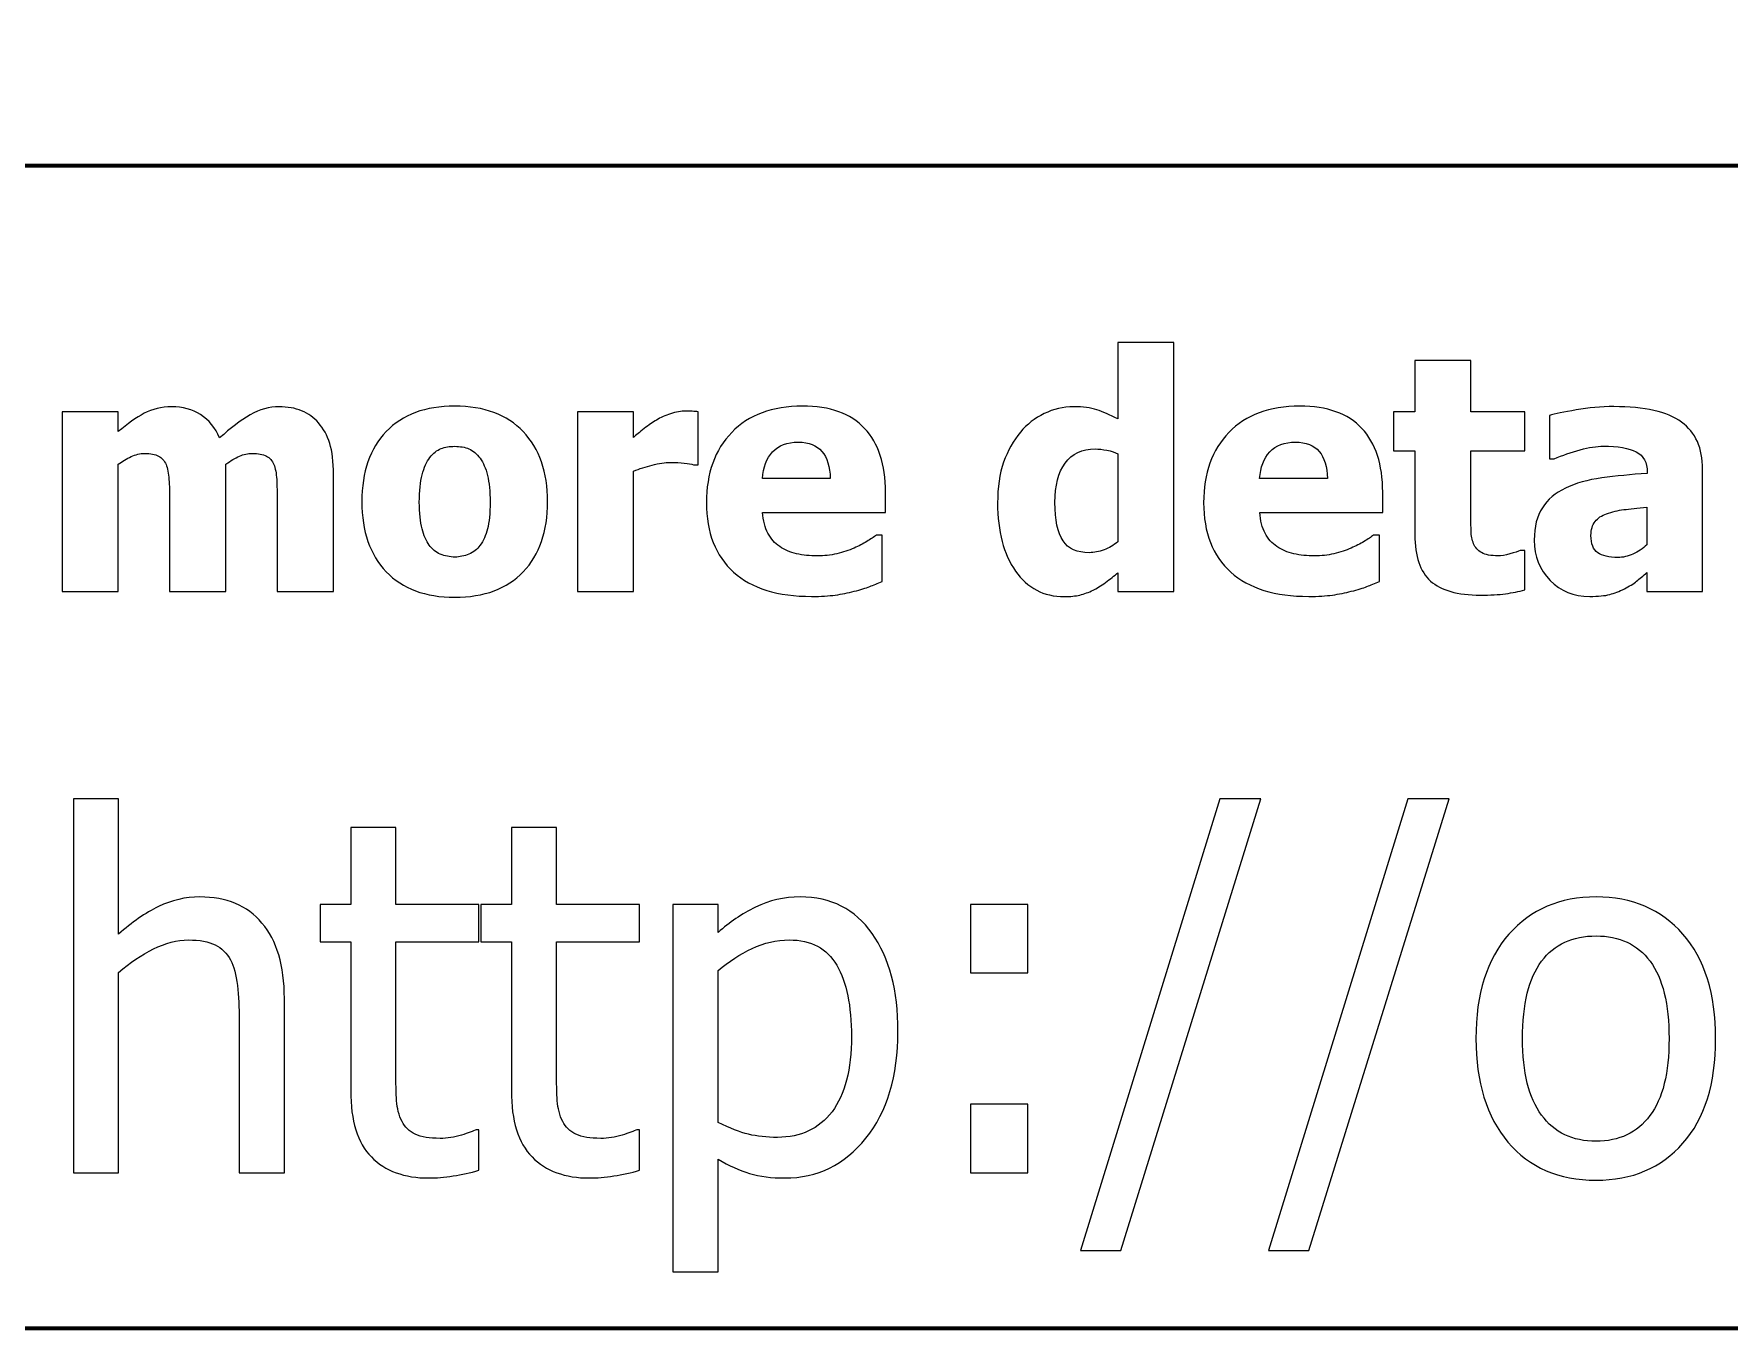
# Model space of a CAD drawing. Header units: centimetres. Extents: x -14.3 to 14.3, y -10 to 9.9.
# Drawn here: x 2.382 to 3.841, y -10 to -8.886 of the extents above; entities that cross this region are included whole.
import ezdxf

# ---------------------------------------------------------------- set-up
doc = ezdxf.new("R2010")
doc.units = ezdxf.units.CM
doc.header["$MEASUREMENT"] = 0
doc.layers.add('Layer 1', color=7, linetype='Continuous')

msp = doc.modelspace()

# ---------------------------------------------------------------- linework, layer by layer
at = {"layer": 'Layer 1', "color": 250, "lineweight": 70}
for points in [[(-14.3, -9), (-14.3, -9), (-14.3, 8.9), (-14.3, 8.9), (-14.3, 8.9), (-14.3, 9.45219), (-13.85219, 9.9), (-13.3, 9.9), (-13.3, 9.9), (-13.3, 9.9), (13.3, 9.9), (13.3, 9.9), (13.3, 9.9), (13.85219, 9.9), (14.3, 9.45219), (14.3, 8.9), (14.3, 8.9), (14.3, 8.9), (14.3, -9), (14.3, -9), (14.3, -9), (14.3, -9.55219), (13.85219, -10), (13.3, -10), (13.3, -10), (13.3, -10), (-13.3, -10), (-13.3, -10), (-13.3, -10), (-13.85219, -10), (-14.3, -9.55219), (-14.3, -9)], [(2.3, -10), (2.3, -10), (2.3, -7), (2.3, -7), (2.3, -7), (2.3, -6.44781), (2.74781, -6), (3.3, -6), (3.3, -6), (3.3, -6), (14.3, -6), (14.3, -6), (14.3, -6), (14.3, -6), (14.3, -7), (14.3, -7), (14.3, -7), (14.3, -7), (14.3, -9), (14.3, -9), (14.3, -9), (14.3, -9.55219), (13.85219, -10), (13.3, -10), (13.3, -10), (13.3, -10), (3.3, -10), (3.3, -10), (3.3, -10), (3.3, -10), (2.3, -10), (2.3, -10)]]:
    msp.add_open_spline(points, degree=3, knots=[0, 0, 0, 0, 0.125, 0.125, 0.125, 0.125, 0.25, 0.25, 0.25, 0.25, 0.375, 0.375, 0.375, 0.375, 0.5, 0.5, 0.5, 0.5, 0.625, 0.625, 0.625, 0.625, 0.75, 0.75, 0.75, 0.75, 0.875, 0.875, 0.875, 0.875, 1, 1, 1, 1], dxfattribs=at)
msp.add_open_spline([(14.3, -9), (14.3, -9), (2.3, -9), (2.3, -9)], degree=3, dxfattribs=at)
at = {"layer": 'Layer 1', "color": 250}
for points, knots in [([(3.36327, -9.36634), (3.36327, -9.36634), (3.31505, -9.36634), (3.31505, -9.36634), (3.31505, -9.36634), (3.31505, -9.36634), (3.31505, -9.35021), (3.31505, -9.35021), (3.31505, -9.35021), (3.31195, -9.35279), (3.30837, -9.35552), (3.30438, -9.35848), (3.30438, -9.35848), (3.30038, -9.3614), (3.29685, -9.36361), (3.29384, -9.36512), (3.29384, -9.36512), (3.28998, -9.36695), (3.28617, -9.36832), (3.28241, -9.36926), (3.28241, -9.36926), (3.27865, -9.37015), (3.27413, -9.37062), (3.26891, -9.37062), (3.26891, -9.37062), (3.25127, -9.37062), (3.2373, -9.36333), (3.227, -9.3487), (3.227, -9.3487), (3.2167, -9.33412), (3.21157, -9.31455), (3.21157, -9.29014), (3.21157, -9.29014), (3.21157, -9.27664), (3.21331, -9.26493), (3.21679, -9.255), (3.21679, -9.255), (3.22032, -9.24508), (3.22512, -9.23642), (3.23128, -9.22909), (3.23128, -9.22909), (3.23688, -9.22236), (3.2437, -9.21709), (3.25165, -9.21319), (3.25165, -9.21319), (3.25964, -9.20928), (3.26811, -9.20731), (3.277, -9.20731), (3.277, -9.20731), (3.28509, -9.20731), (3.29172, -9.20816), (3.29694, -9.20985), (3.29694, -9.20985), (3.30212, -9.21154), (3.30819, -9.21418), (3.31505, -9.2178), (3.31505, -9.2178), (3.31505, -9.2178), (3.31505, -9.1519), (3.31505, -9.1519), (3.31505, -9.1519), (3.31505, -9.1519), (3.36327, -9.1519), (3.36327, -9.1519), (3.36327, -9.1519), (3.36327, -9.1519), (3.36327, -9.36634), (3.36327, -9.36634)], [0, 0, 0, 0, 0.0588235, 0.0588235, 0.0588235, 0.0588235, 0.1176471, 0.1176471, 0.1176471, 0.1176471, 0.1764706, 0.1764706, 0.1764706, 0.1764706, 0.2352941, 0.2352941, 0.2352941, 0.2352941, 0.2941176, 0.2941176, 0.2941176, 0.2941176, 0.3529412, 0.3529412, 0.3529412, 0.3529412, 0.4117647, 0.4117647, 0.4117647, 0.4117647, 0.4705882, 0.4705882, 0.4705882, 0.4705882, 0.5294118, 0.5294118, 0.5294118, 0.5294118, 0.5882353, 0.5882353, 0.5882353, 0.5882353, 0.6470588, 0.6470588, 0.6470588, 0.6470588, 0.7058824, 0.7058824, 0.7058824, 0.7058824, 0.7647059, 0.7647059, 0.7647059, 0.7647059, 0.8235294, 0.8235294, 0.8235294, 0.8235294, 0.8823529, 0.8823529, 0.8823529, 0.8823529, 0.9411765, 0.9411765, 0.9411765, 0.9411765, 1, 1, 1, 1]), ([(3.62704, -9.36935), (3.60738, -9.36935), (3.59308, -9.36531), (3.58415, -9.35721), (3.58415, -9.35721), (3.57516, -9.34912), (3.57069, -9.33591), (3.57069, -9.31756), (3.57069, -9.31756), (3.57069, -9.31756), (3.57069, -9.24522), (3.57069, -9.24522), (3.57069, -9.24522), (3.57069, -9.24522), (3.55221, -9.24522), (3.55221, -9.24522), (3.55221, -9.24522), (3.55221, -9.24522), (3.55221, -9.21159), (3.55221, -9.21159), (3.55221, -9.21159), (3.55221, -9.21159), (3.57069, -9.21159), (3.57069, -9.21159), (3.57069, -9.21159), (3.57069, -9.21159), (3.57069, -9.16737), (3.57069, -9.16737), (3.57069, -9.16737), (3.57069, -9.16737), (3.61891, -9.16737), (3.61891, -9.16737), (3.61891, -9.16737), (3.61891, -9.16737), (3.61891, -9.21159), (3.61891, -9.21159), (3.61891, -9.21159), (3.61891, -9.21159), (3.66538, -9.21159), (3.66538, -9.21159), (3.66538, -9.21159), (3.66538, -9.21159), (3.66538, -9.24522), (3.66538, -9.24522), (3.66538, -9.24522), (3.66538, -9.24522), (3.61891, -9.24522), (3.61891, -9.24522), (3.61891, -9.24522), (3.61891, -9.24522), (3.61891, -9.30002), (3.61891, -9.30002), (3.61891, -9.30002), (3.61891, -9.30547), (3.61895, -9.31018), (3.61905, -9.31422), (3.61905, -9.31422), (3.61914, -9.31827), (3.6199, -9.32189), (3.62126, -9.32509), (3.62126, -9.32509), (3.62253, -9.32833), (3.62483, -9.33087), (3.62808, -9.33276), (3.62808, -9.33276), (3.63132, -9.33464), (3.63608, -9.33558), (3.64233, -9.33558), (3.64233, -9.33558), (3.64492, -9.33558), (3.64831, -9.33501), (3.65249, -9.33393), (3.65249, -9.33393), (3.65668, -9.3328), (3.65959, -9.33182), (3.66124, -9.33087), (3.66124, -9.33087), (3.66124, -9.33087), (3.66538, -9.33087), (3.66538, -9.33087), (3.66538, -9.33087), (3.66538, -9.33087), (3.66538, -9.36493), (3.66538, -9.36493), (3.66538, -9.36493), (3.66016, -9.36629), (3.65456, -9.36737), (3.64868, -9.36817), (3.64868, -9.36817), (3.6428, -9.36897), (3.63561, -9.36935), (3.62704, -9.36935)], [0, 0, 0, 0, 0.0434783, 0.0434783, 0.0434783, 0.0434783, 0.0869565, 0.0869565, 0.0869565, 0.0869565, 0.1304348, 0.1304348, 0.1304348, 0.1304348, 0.173913, 0.173913, 0.173913, 0.173913, 0.2173913, 0.2173913, 0.2173913, 0.2173913, 0.2608696, 0.2608696, 0.2608696, 0.2608696, 0.3043478, 0.3043478, 0.3043478, 0.3043478, 0.3478261, 0.3478261, 0.3478261, 0.3478261, 0.3913043, 0.3913043, 0.3913043, 0.3913043, 0.4347826, 0.4347826, 0.4347826, 0.4347826, 0.4782609, 0.4782609, 0.4782609, 0.4782609, 0.5217391, 0.5217391, 0.5217391, 0.5217391, 0.5652174, 0.5652174, 0.5652174, 0.5652174, 0.6086957, 0.6086957, 0.6086957, 0.6086957, 0.6521739, 0.6521739, 0.6521739, 0.6521739, 0.6956522, 0.6956522, 0.6956522, 0.6956522, 0.7391304, 0.7391304, 0.7391304, 0.7391304, 0.7826087, 0.7826087, 0.7826087, 0.7826087, 0.826087, 0.826087, 0.826087, 0.826087, 0.8695652, 0.8695652, 0.8695652, 0.8695652, 0.9130435, 0.9130435, 0.9130435, 0.9130435, 0.9565217, 0.9565217, 0.9565217, 0.9565217, 1, 1, 1, 1]), ([(2.59158, -9.36634), (2.59158, -9.36634), (2.59158, -9.28906), (2.59158, -9.28906), (2.59158, -9.28906), (2.59158, -9.28144), (2.59144, -9.27499), (2.59116, -9.26977), (2.59116, -9.26977), (2.59088, -9.26451), (2.59008, -9.26023), (2.58867, -9.25693), (2.58867, -9.25693), (2.5873, -9.25364), (2.58519, -9.25124), (2.58227, -9.24969), (2.58227, -9.24969), (2.5794, -9.24818), (2.57531, -9.24743), (2.57009, -9.24743), (2.57009, -9.24743), (2.56642, -9.24743), (2.56275, -9.24823), (2.55918, -9.24983), (2.55918, -9.24983), (2.5556, -9.25143), (2.5517, -9.25373), (2.54746, -9.25665), (2.54746, -9.25665), (2.54746, -9.25665), (2.54746, -9.36634), (2.54746, -9.36634), (2.54746, -9.36634), (2.54746, -9.36634), (2.49897, -9.36634), (2.49897, -9.36634), (2.49897, -9.36634), (2.49897, -9.36634), (2.49897, -9.28906), (2.49897, -9.28906), (2.49897, -9.28906), (2.49897, -9.28153), (2.49883, -9.27509), (2.4985, -9.26982), (2.4985, -9.26982), (2.49817, -9.26455), (2.49732, -9.26023), (2.49596, -9.25693), (2.49596, -9.25693), (2.49455, -9.25364), (2.49243, -9.25124), (2.48951, -9.24969), (2.48951, -9.24969), (2.48664, -9.24818), (2.4826, -9.24743), (2.47747, -9.24743), (2.47747, -9.24743), (2.47352, -9.24743), (2.46966, -9.24837), (2.4659, -9.25021), (2.4659, -9.25021), (2.46209, -9.25204), (2.45842, -9.2542), (2.45485, -9.25665), (2.45485, -9.25665), (2.45485, -9.25665), (2.45485, -9.36634), (2.45485, -9.36634), (2.45485, -9.36634), (2.45485, -9.36634), (2.40664, -9.36634), (2.40664, -9.36634), (2.40664, -9.36634), (2.40664, -9.36634), (2.40664, -9.21159), (2.40664, -9.21159), (2.40664, -9.21159), (2.40664, -9.21159), (2.45485, -9.21159), (2.45485, -9.21159), (2.45485, -9.21159), (2.45485, -9.21159), (2.45485, -9.22866), (2.45485, -9.22866), (2.45485, -9.22866), (2.46275, -9.22198), (2.47018, -9.21672), (2.47719, -9.21295), (2.47719, -9.21295), (2.48415, -9.20919), (2.49201, -9.20731), (2.50076, -9.20731), (2.50076, -9.20731), (2.51021, -9.20731), (2.51854, -9.20957), (2.52569, -9.21408), (2.52569, -9.21408), (2.53283, -9.21855), (2.53834, -9.22528), (2.5421, -9.23417), (2.5421, -9.23417), (2.55137, -9.22556), (2.56012, -9.21893), (2.56835, -9.21427), (2.56835, -9.21427), (2.57658, -9.20961), (2.5849, -9.20731), (2.59337, -9.20731), (2.59337, -9.20731), (2.60052, -9.20731), (2.60696, -9.20844), (2.61266, -9.21074), (2.61266, -9.21074), (2.61835, -9.21305), (2.62319, -9.21648), (2.62714, -9.22109), (2.62714, -9.22109), (2.63142, -9.22603), (2.63467, -9.23196), (2.63683, -9.23878), (2.63683, -9.23878), (2.639, -9.24564), (2.64008, -9.25458), (2.64008, -9.26559), (2.64008, -9.26559), (2.64008, -9.26559), (2.64008, -9.36634), (2.64008, -9.36634), (2.64008, -9.36634), (2.64008, -9.36634), (2.59158, -9.36634), (2.59158, -9.36634)], [0, 0, 0, 0, 0.030303, 0.030303, 0.030303, 0.030303, 0.0606061, 0.0606061, 0.0606061, 0.0606061, 0.0909091, 0.0909091, 0.0909091, 0.0909091, 0.1212121, 0.1212121, 0.1212121, 0.1212121, 0.1515152, 0.1515152, 0.1515152, 0.1515152, 0.1818182, 0.1818182, 0.1818182, 0.1818182, 0.2121212, 0.2121212, 0.2121212, 0.2121212, 0.2424242, 0.2424242, 0.2424242, 0.2424242, 0.2727273, 0.2727273, 0.2727273, 0.2727273, 0.3030303, 0.3030303, 0.3030303, 0.3030303, 0.3333333, 0.3333333, 0.3333333, 0.3333333, 0.3636364, 0.3636364, 0.3636364, 0.3636364, 0.3939394, 0.3939394, 0.3939394, 0.3939394, 0.4242424, 0.4242424, 0.4242424, 0.4242424, 0.4545455, 0.4545455, 0.4545455, 0.4545455, 0.4848485, 0.4848485, 0.4848485, 0.4848485, 0.5151515, 0.5151515, 0.5151515, 0.5151515, 0.5454545, 0.5454545, 0.5454545, 0.5454545, 0.5757576, 0.5757576, 0.5757576, 0.5757576, 0.6060606, 0.6060606, 0.6060606, 0.6060606, 0.6363636, 0.6363636, 0.6363636, 0.6363636, 0.6666667, 0.6666667, 0.6666667, 0.6666667, 0.6969697, 0.6969697, 0.6969697, 0.6969697, 0.7272727, 0.7272727, 0.7272727, 0.7272727, 0.7575758, 0.7575758, 0.7575758, 0.7575758, 0.7878788, 0.7878788, 0.7878788, 0.7878788, 0.8181818, 0.8181818, 0.8181818, 0.8181818, 0.8484848, 0.8484848, 0.8484848, 0.8484848, 0.8787879, 0.8787879, 0.8787879, 0.8787879, 0.9090909, 0.9090909, 0.9090909, 0.9090909, 0.9393939, 0.9393939, 0.9393939, 0.9393939, 0.969697, 0.969697, 0.969697, 0.969697, 1, 1, 1, 1]), ([(2.82432, -9.28901), (2.82432, -9.31451), (2.81736, -9.33454), (2.80343, -9.34922), (2.80343, -9.34922), (2.78951, -9.36385), (2.76985, -9.37118), (2.7444, -9.37118), (2.7444, -9.37118), (2.7191, -9.37118), (2.69948, -9.36385), (2.68546, -9.34922), (2.68546, -9.34922), (2.67145, -9.33454), (2.66444, -9.31451), (2.66444, -9.28901), (2.66444, -9.28901), (2.66444, -9.26328), (2.67145, -9.24315), (2.68546, -9.22857), (2.68546, -9.22857), (2.69948, -9.21404), (2.7191, -9.20674), (2.7444, -9.20674), (2.7444, -9.20674), (2.76975, -9.20674), (2.78942, -9.21408), (2.80339, -9.22871), (2.80339, -9.22871), (2.81736, -9.24339), (2.82432, -9.26347), (2.82432, -9.28901)], [0, 0, 0, 0, 0.125, 0.125, 0.125, 0.125, 0.25, 0.25, 0.25, 0.25, 0.375, 0.375, 0.375, 0.375, 0.5, 0.5, 0.5, 0.5, 0.625, 0.625, 0.625, 0.625, 0.75, 0.75, 0.75, 0.75, 0.875, 0.875, 0.875, 0.875, 1, 1, 1, 1]), ([(2.95386, -9.25717), (2.95386, -9.25717), (2.94986, -9.25717), (2.94986, -9.25717), (2.94986, -9.25717), (2.94803, -9.25651), (2.94535, -9.25604), (2.94187, -9.25571), (2.94187, -9.25571), (2.93838, -9.25538), (2.93453, -9.25524), (2.93029, -9.25524), (2.93029, -9.25524), (2.92521, -9.25524), (2.91995, -9.25599), (2.91435, -9.25745), (2.91435, -9.25745), (2.9088, -9.25891), (2.90339, -9.26065), (2.89817, -9.26267), (2.89817, -9.26267), (2.89817, -9.26267), (2.89817, -9.36634), (2.89817, -9.36634), (2.89817, -9.36634), (2.89817, -9.36634), (2.84996, -9.36634), (2.84996, -9.36634), (2.84996, -9.36634), (2.84996, -9.36634), (2.84996, -9.21159), (2.84996, -9.21159), (2.84996, -9.21159), (2.84996, -9.21159), (2.89817, -9.21159), (2.89817, -9.21159), (2.89817, -9.21159), (2.89817, -9.21159), (2.89817, -9.23374), (2.89817, -9.23374), (2.89817, -9.23374), (2.90038, -9.23172), (2.90344, -9.22918), (2.90734, -9.22612), (2.90734, -9.22612), (2.91124, -9.22302), (2.91482, -9.22057), (2.91802, -9.21874), (2.91802, -9.21874), (2.9215, -9.21662), (2.92559, -9.21483), (2.9302, -9.21328), (2.9302, -9.21328), (2.93486, -9.21178), (2.93923, -9.21102), (2.94337, -9.21102), (2.94337, -9.21102), (2.94492, -9.21102), (2.94671, -9.21107), (2.94864, -9.21117), (2.94864, -9.21117), (2.95057, -9.21126), (2.95231, -9.2114), (2.95386, -9.21159), (2.95386, -9.21159), (2.95386, -9.21159), (2.95386, -9.25717), (2.95386, -9.25717)], [0, 0, 0, 0, 0.0588235, 0.0588235, 0.0588235, 0.0588235, 0.1176471, 0.1176471, 0.1176471, 0.1176471, 0.1764706, 0.1764706, 0.1764706, 0.1764706, 0.2352941, 0.2352941, 0.2352941, 0.2352941, 0.2941176, 0.2941176, 0.2941176, 0.2941176, 0.3529412, 0.3529412, 0.3529412, 0.3529412, 0.4117647, 0.4117647, 0.4117647, 0.4117647, 0.4705882, 0.4705882, 0.4705882, 0.4705882, 0.5294118, 0.5294118, 0.5294118, 0.5294118, 0.5882353, 0.5882353, 0.5882353, 0.5882353, 0.6470588, 0.6470588, 0.6470588, 0.6470588, 0.7058824, 0.7058824, 0.7058824, 0.7058824, 0.7647059, 0.7647059, 0.7647059, 0.7647059, 0.8235294, 0.8235294, 0.8235294, 0.8235294, 0.8823529, 0.8823529, 0.8823529, 0.8823529, 0.9411765, 0.9411765, 0.9411765, 0.9411765, 1, 1, 1, 1]), ([(3.05156, -9.37048), (3.02235, -9.37048), (2.99996, -9.36352), (2.98439, -9.34955), (2.98439, -9.34955), (2.96882, -9.33558), (2.96101, -9.31568), (2.96101, -9.28986), (2.96101, -9.28986), (2.96101, -9.2646), (2.96825, -9.24442), (2.98279, -9.22937), (2.98279, -9.22937), (2.99732, -9.21427), (3.01759, -9.20674), (3.0437, -9.20674), (3.0437, -9.20674), (3.06741, -9.20674), (3.08523, -9.21314), (3.09718, -9.22589), (3.09718, -9.22589), (3.10913, -9.23868), (3.1151, -9.25698), (3.1151, -9.28078), (3.1151, -9.28078), (3.1151, -9.28078), (3.1151, -9.29814), (3.1151, -9.29814), (3.1151, -9.29814), (3.1151, -9.29814), (3.00936, -9.29814), (3.00936, -9.29814), (3.00936, -9.29814), (3.00983, -9.30529), (3.01134, -9.31131), (3.01393, -9.3161), (3.01393, -9.3161), (3.01647, -9.32095), (3.0199, -9.32476), (3.02413, -9.32763), (3.02413, -9.32763), (3.02822, -9.3305), (3.03307, -9.33252), (3.03857, -9.33374), (3.03857, -9.33374), (3.04408, -9.33501), (3.0501, -9.33563), (3.05664, -9.33563), (3.05664, -9.33563), (3.06223, -9.33563), (3.06778, -9.33501), (3.07319, -9.33374), (3.07319, -9.33374), (3.0786, -9.33252), (3.08359, -9.33087), (3.08806, -9.32885), (3.08806, -9.32885), (3.09201, -9.32711), (3.09568, -9.32523), (3.09902, -9.32321), (3.09902, -9.32321), (3.1024, -9.32118), (3.10513, -9.3194), (3.10725, -9.31785), (3.10725, -9.31785), (3.10725, -9.31785), (3.11233, -9.31785), (3.11233, -9.31785), (3.11233, -9.31785), (3.11233, -9.31785), (3.11233, -9.35769), (3.11233, -9.35769), (3.11233, -9.35769), (3.10838, -9.35924), (3.10475, -9.3607), (3.10151, -9.36201), (3.10151, -9.36201), (3.09826, -9.36333), (3.09375, -9.36469), (3.08806, -9.36606), (3.08806, -9.36606), (3.08283, -9.36747), (3.07743, -9.36855), (3.07187, -9.3693), (3.07187, -9.3693), (3.06632, -9.3701), (3.05955, -9.37048), (3.05156, -9.37048)], [0, 0, 0, 0, 0.0454545, 0.0454545, 0.0454545, 0.0454545, 0.0909091, 0.0909091, 0.0909091, 0.0909091, 0.1363636, 0.1363636, 0.1363636, 0.1363636, 0.1818182, 0.1818182, 0.1818182, 0.1818182, 0.2272727, 0.2272727, 0.2272727, 0.2272727, 0.2727273, 0.2727273, 0.2727273, 0.2727273, 0.3181818, 0.3181818, 0.3181818, 0.3181818, 0.3636364, 0.3636364, 0.3636364, 0.3636364, 0.4090909, 0.4090909, 0.4090909, 0.4090909, 0.4545455, 0.4545455, 0.4545455, 0.4545455, 0.5, 0.5, 0.5, 0.5, 0.5454545, 0.5454545, 0.5454545, 0.5454545, 0.5909091, 0.5909091, 0.5909091, 0.5909091, 0.6363636, 0.6363636, 0.6363636, 0.6363636, 0.6818182, 0.6818182, 0.6818182, 0.6818182, 0.7272727, 0.7272727, 0.7272727, 0.7272727, 0.7727273, 0.7727273, 0.7727273, 0.7727273, 0.8181818, 0.8181818, 0.8181818, 0.8181818, 0.8636364, 0.8636364, 0.8636364, 0.8636364, 0.9090909, 0.9090909, 0.9090909, 0.9090909, 0.9545455, 0.9545455, 0.9545455, 0.9545455, 1, 1, 1, 1]), ([(3.47945, -9.37048), (3.45024, -9.37048), (3.42785, -9.36352), (3.41228, -9.34955), (3.41228, -9.34955), (3.39671, -9.33558), (3.3889, -9.31568), (3.3889, -9.28986), (3.3889, -9.28986), (3.3889, -9.2646), (3.39614, -9.24442), (3.41068, -9.22937), (3.41068, -9.22937), (3.42521, -9.21427), (3.44548, -9.20674), (3.47159, -9.20674), (3.47159, -9.20674), (3.4953, -9.20674), (3.51312, -9.21314), (3.52507, -9.22589), (3.52507, -9.22589), (3.53702, -9.23868), (3.54299, -9.25698), (3.54299, -9.28078), (3.54299, -9.28078), (3.54299, -9.28078), (3.54299, -9.29814), (3.54299, -9.29814), (3.54299, -9.29814), (3.54299, -9.29814), (3.43725, -9.29814), (3.43725, -9.29814), (3.43725, -9.29814), (3.43772, -9.30529), (3.43923, -9.31131), (3.44182, -9.3161), (3.44182, -9.3161), (3.44436, -9.32095), (3.44779, -9.32476), (3.45202, -9.32763), (3.45202, -9.32763), (3.45611, -9.3305), (3.46096, -9.33252), (3.46646, -9.33374), (3.46646, -9.33374), (3.47197, -9.33501), (3.47799, -9.33563), (3.48453, -9.33563), (3.48453, -9.33563), (3.49012, -9.33563), (3.49567, -9.33501), (3.50108, -9.33374), (3.50108, -9.33374), (3.50649, -9.33252), (3.51148, -9.33087), (3.51595, -9.32885), (3.51595, -9.32885), (3.5199, -9.32711), (3.52357, -9.32523), (3.52691, -9.32321), (3.52691, -9.32321), (3.53029, -9.32118), (3.53302, -9.3194), (3.53514, -9.31785), (3.53514, -9.31785), (3.53514, -9.31785), (3.54022, -9.31785), (3.54022, -9.31785), (3.54022, -9.31785), (3.54022, -9.31785), (3.54022, -9.35769), (3.54022, -9.35769), (3.54022, -9.35769), (3.53627, -9.35924), (3.53264, -9.3607), (3.5294, -9.36201), (3.5294, -9.36201), (3.52615, -9.36333), (3.52164, -9.36469), (3.51595, -9.36606), (3.51595, -9.36606), (3.51072, -9.36747), (3.50532, -9.36855), (3.49976, -9.3693), (3.49976, -9.3693), (3.49421, -9.3701), (3.48744, -9.37048), (3.47945, -9.37048)], [0, 0, 0, 0, 0.0454545, 0.0454545, 0.0454545, 0.0454545, 0.0909091, 0.0909091, 0.0909091, 0.0909091, 0.1363636, 0.1363636, 0.1363636, 0.1363636, 0.1818182, 0.1818182, 0.1818182, 0.1818182, 0.2272727, 0.2272727, 0.2272727, 0.2272727, 0.2727273, 0.2727273, 0.2727273, 0.2727273, 0.3181818, 0.3181818, 0.3181818, 0.3181818, 0.3636364, 0.3636364, 0.3636364, 0.3636364, 0.4090909, 0.4090909, 0.4090909, 0.4090909, 0.4545455, 0.4545455, 0.4545455, 0.4545455, 0.5, 0.5, 0.5, 0.5, 0.5454545, 0.5454545, 0.5454545, 0.5454545, 0.5909091, 0.5909091, 0.5909091, 0.5909091, 0.6363636, 0.6363636, 0.6363636, 0.6363636, 0.6818182, 0.6818182, 0.6818182, 0.6818182, 0.7272727, 0.7272727, 0.7272727, 0.7272727, 0.7727273, 0.7727273, 0.7727273, 0.7727273, 0.8181818, 0.8181818, 0.8181818, 0.8181818, 0.8636364, 0.8636364, 0.8636364, 0.8636364, 0.9090909, 0.9090909, 0.9090909, 0.9090909, 0.9545455, 0.9545455, 0.9545455, 0.9545455, 1, 1, 1, 1]), ([(3.77036, -9.34992), (3.76707, -9.3527), (3.76411, -9.35519), (3.76147, -9.3574), (3.76147, -9.3574), (3.75884, -9.35957), (3.75536, -9.36178), (3.75094, -9.36399), (3.75094, -9.36399), (3.74661, -9.3661), (3.74242, -9.3677), (3.73833, -9.36883), (3.73833, -9.36883), (3.73424, -9.36991), (3.7285, -9.37048), (3.72116, -9.37048), (3.72116, -9.37048), (3.70747, -9.37048), (3.69609, -9.36587), (3.68706, -9.3567), (3.68706, -9.3567), (3.67798, -9.34753), (3.67347, -9.33595), (3.67347, -9.32198), (3.67347, -9.32198), (3.67347, -9.31051), (3.67577, -9.30119), (3.68038, -9.29414), (3.68038, -9.29414), (3.68494, -9.28708), (3.69158, -9.28144), (3.70018, -9.27735), (3.70018, -9.27735), (3.70893, -9.27311), (3.71938, -9.27015), (3.73151, -9.2685), (3.73151, -9.2685), (3.74365, -9.26686), (3.75668, -9.26559), (3.77065, -9.26465), (3.77065, -9.26465), (3.77065, -9.26465), (3.77065, -9.2638), (3.77065, -9.2638), (3.77065, -9.2638), (3.77065, -9.25529), (3.76749, -9.24936), (3.76119, -9.24611), (3.76119, -9.24611), (3.75489, -9.24287), (3.74543, -9.24122), (3.73287, -9.24122), (3.73287, -9.24122), (3.72718, -9.24122), (3.7205, -9.24226), (3.71288, -9.24433), (3.71288, -9.24433), (3.70526, -9.2464), (3.69779, -9.24903), (3.69054, -9.25223), (3.69054, -9.25223), (3.69054, -9.25223), (3.6864, -9.25223), (3.6864, -9.25223), (3.6864, -9.25223), (3.6864, -9.25223), (3.6864, -9.21488), (3.6864, -9.21488), (3.6864, -9.21488), (3.6912, -9.21352), (3.69891, -9.21187), (3.70954, -9.20999), (3.70954, -9.20999), (3.72022, -9.20811), (3.73099, -9.20717), (3.74181, -9.20717), (3.74181, -9.20717), (3.76848, -9.20717), (3.78791, -9.21159), (3.80009, -9.22048), (3.80009, -9.22048), (3.81227, -9.22932), (3.81834, -9.24287), (3.81834, -9.26107), (3.81834, -9.26107), (3.81834, -9.26107), (3.81834, -9.36634), (3.81834, -9.36634), (3.81834, -9.36634), (3.81834, -9.36634), (3.77036, -9.36634), (3.77036, -9.36634), (3.77036, -9.36634), (3.77036, -9.36634), (3.77036, -9.34992), (3.77036, -9.34992)], [0, 0, 0, 0, 0.0416667, 0.0416667, 0.0416667, 0.0416667, 0.0833333, 0.0833333, 0.0833333, 0.0833333, 0.125, 0.125, 0.125, 0.125, 0.1666667, 0.1666667, 0.1666667, 0.1666667, 0.2083333, 0.2083333, 0.2083333, 0.2083333, 0.25, 0.25, 0.25, 0.25, 0.2916667, 0.2916667, 0.2916667, 0.2916667, 0.3333333, 0.3333333, 0.3333333, 0.3333333, 0.375, 0.375, 0.375, 0.375, 0.4166667, 0.4166667, 0.4166667, 0.4166667, 0.4583333, 0.4583333, 0.4583333, 0.4583333, 0.5, 0.5, 0.5, 0.5, 0.5416667, 0.5416667, 0.5416667, 0.5416667, 0.5833333, 0.5833333, 0.5833333, 0.5833333, 0.625, 0.625, 0.625, 0.625, 0.6666667, 0.6666667, 0.6666667, 0.6666667, 0.7083333, 0.7083333, 0.7083333, 0.7083333, 0.75, 0.75, 0.75, 0.75, 0.7916667, 0.7916667, 0.7916667, 0.7916667, 0.8333333, 0.8333333, 0.8333333, 0.8333333, 0.875, 0.875, 0.875, 0.875, 0.9166667, 0.9166667, 0.9166667, 0.9166667, 0.9583333, 0.9583333, 0.9583333, 0.9583333, 1, 1, 1, 1]), ([(2.77483, -9.28929), (2.77483, -9.28012), (2.77408, -9.27245), (2.77258, -9.26634), (2.77258, -9.26634), (2.77102, -9.26023), (2.76896, -9.25533), (2.76627, -9.25166), (2.76627, -9.25166), (2.76345, -9.24781), (2.76021, -9.24513), (2.75663, -9.24357), (2.75663, -9.24357), (2.75306, -9.24207), (2.74896, -9.24132), (2.7444, -9.24132), (2.7444, -9.24132), (2.74007, -9.24132), (2.73617, -9.24198), (2.73264, -9.24334), (2.73264, -9.24334), (2.72916, -9.24466), (2.72596, -9.2472), (2.723, -9.25096), (2.723, -9.25096), (2.72027, -9.25453), (2.71806, -9.25947), (2.71642, -9.26573), (2.71642, -9.26573), (2.71477, -9.27198), (2.71392, -9.27984), (2.71392, -9.28929), (2.71392, -9.28929), (2.71392, -9.2988), (2.71472, -9.30642), (2.71627, -9.31229), (2.71627, -9.31229), (2.71783, -9.31813), (2.71985, -9.32278), (2.72234, -9.32626), (2.72234, -9.32626), (2.72488, -9.32984), (2.72813, -9.33247), (2.73198, -9.33412), (2.73198, -9.33412), (2.73584, -9.33577), (2.74012, -9.33661), (2.74478, -9.33661), (2.74478, -9.33661), (2.74864, -9.33661), (2.75259, -9.33577), (2.75658, -9.33412), (2.75658, -9.33412), (2.76058, -9.33247), (2.76378, -9.32998), (2.76613, -9.32669), (2.76613, -9.32669), (2.769, -9.32274), (2.77117, -9.31799), (2.77262, -9.31239), (2.77262, -9.31239), (2.77408, -9.30684), (2.77483, -9.29912), (2.77483, -9.28929)], [0, 0, 0, 0, 0.0625, 0.0625, 0.0625, 0.0625, 0.125, 0.125, 0.125, 0.125, 0.1875, 0.1875, 0.1875, 0.1875, 0.25, 0.25, 0.25, 0.25, 0.3125, 0.3125, 0.3125, 0.3125, 0.375, 0.375, 0.375, 0.375, 0.4375, 0.4375, 0.4375, 0.4375, 0.5, 0.5, 0.5, 0.5, 0.5625, 0.5625, 0.5625, 0.5625, 0.625, 0.625, 0.625, 0.625, 0.6875, 0.6875, 0.6875, 0.6875, 0.75, 0.75, 0.75, 0.75, 0.8125, 0.8125, 0.8125, 0.8125, 0.875, 0.875, 0.875, 0.875, 0.9375, 0.9375, 0.9375, 0.9375, 1, 1, 1, 1]), ([(3.06755, -9.26907), (3.06727, -9.25886), (3.06491, -9.2511), (3.06045, -9.24574), (3.06045, -9.24574), (3.05598, -9.24042), (3.04916, -9.23774), (3.03998, -9.23774), (3.03998, -9.23774), (3.03058, -9.23774), (3.02329, -9.24056), (3.01797, -9.24616), (3.01797, -9.24616), (3.0127, -9.25176), (3.00979, -9.25943), (3.00922, -9.26907), (3.00922, -9.26907), (3.00922, -9.26907), (3.06755, -9.26907), (3.06755, -9.26907)], [0, 0, 0, 0, 0.2, 0.2, 0.2, 0.2, 0.4, 0.4, 0.4, 0.4, 0.6, 0.6, 0.6, 0.6, 0.8, 0.8, 0.8, 0.8, 1, 1, 1, 1]), ([(3.31505, -9.32363), (3.31505, -9.32363), (3.31505, -9.24771), (3.31505, -9.24771), (3.31505, -9.24771), (3.31265, -9.24649), (3.30955, -9.2455), (3.30569, -9.24475), (3.30569, -9.24475), (3.30184, -9.24395), (3.29854, -9.24357), (3.29577, -9.24357), (3.29577, -9.24357), (3.2842, -9.24357), (3.27549, -9.24762), (3.26966, -9.25571), (3.26966, -9.25571), (3.26383, -9.2638), (3.26091, -9.27509), (3.26091, -9.28958), (3.26091, -9.28958), (3.26091, -9.30482), (3.26322, -9.31587), (3.26787, -9.32264), (3.26787, -9.32264), (3.27248, -9.32946), (3.28001, -9.33285), (3.29041, -9.33285), (3.29041, -9.33285), (3.29464, -9.33285), (3.29887, -9.332), (3.3032, -9.33036), (3.3032, -9.33036), (3.30753, -9.32871), (3.31148, -9.32645), (3.31505, -9.32363)], [0, 0, 0, 0, 0.1111111, 0.1111111, 0.1111111, 0.1111111, 0.2222222, 0.2222222, 0.2222222, 0.2222222, 0.3333333, 0.3333333, 0.3333333, 0.3333333, 0.4444444, 0.4444444, 0.4444444, 0.4444444, 0.5555556, 0.5555556, 0.5555556, 0.5555556, 0.6666667, 0.6666667, 0.6666667, 0.6666667, 0.7777778, 0.7777778, 0.7777778, 0.7777778, 0.8888889, 0.8888889, 0.8888889, 0.8888889, 1, 1, 1, 1]), ([(3.49544, -9.26907), (3.49516, -9.25886), (3.4928, -9.2511), (3.48834, -9.24574), (3.48834, -9.24574), (3.48387, -9.24042), (3.47705, -9.23774), (3.46787, -9.23774), (3.46787, -9.23774), (3.45847, -9.23774), (3.45118, -9.24056), (3.44586, -9.24616), (3.44586, -9.24616), (3.44059, -9.25176), (3.43768, -9.25943), (3.43711, -9.26907), (3.43711, -9.26907), (3.43711, -9.26907), (3.49544, -9.26907), (3.49544, -9.26907)], [0, 0, 0, 0, 0.2, 0.2, 0.2, 0.2, 0.4, 0.4, 0.4, 0.4, 0.6, 0.6, 0.6, 0.6, 0.8, 0.8, 0.8, 0.8, 1, 1, 1, 1]), ([(3.77036, -9.32598), (3.77036, -9.32598), (3.77036, -9.29372), (3.77036, -9.29372), (3.77036, -9.29372), (3.76218, -9.29456), (3.75555, -9.29527), (3.75051, -9.29583), (3.75051, -9.29583), (3.74543, -9.29644), (3.74049, -9.29762), (3.7356, -9.29936), (3.7356, -9.29936), (3.73137, -9.30082), (3.72812, -9.30308), (3.72577, -9.30604), (3.72577, -9.30604), (3.72342, -9.30905), (3.72224, -9.313), (3.72224, -9.31799), (3.72224, -9.31799), (3.72224, -9.32523), (3.72422, -9.33022), (3.72812, -9.33294), (3.72812, -9.33294), (3.73203, -9.33563), (3.73777, -9.33699), (3.74539, -9.33699), (3.74539, -9.33699), (3.74962, -9.33699), (3.75395, -9.336), (3.75837, -9.33407), (3.75837, -9.33407), (3.76279, -9.33214), (3.76679, -9.32946), (3.77036, -9.32598)], [0, 0, 0, 0, 0.1111111, 0.1111111, 0.1111111, 0.1111111, 0.2222222, 0.2222222, 0.2222222, 0.2222222, 0.3333333, 0.3333333, 0.3333333, 0.3333333, 0.4444444, 0.4444444, 0.4444444, 0.4444444, 0.5555556, 0.5555556, 0.5555556, 0.5555556, 0.6666667, 0.6666667, 0.6666667, 0.6666667, 0.7777778, 0.7777778, 0.7777778, 0.7777778, 0.8888889, 0.8888889, 0.8888889, 0.8888889, 1, 1, 1, 1]), ([(2.59777, -9.86634), (2.59777, -9.86634), (2.55889, -9.86634), (2.55889, -9.86634), (2.55889, -9.86634), (2.55889, -9.86634), (2.55889, -9.7349), (2.55889, -9.7349), (2.55889, -9.7349), (2.55889, -9.72424), (2.5584, -9.71436), (2.55734, -9.70519), (2.55734, -9.70519), (2.55628, -9.69602), (2.55438, -9.68868), (2.55148, -9.68318), (2.55148, -9.68318), (2.54831, -9.67739), (2.54386, -9.67309), (2.53822, -9.67027), (2.53822, -9.67027), (2.53258, -9.66745), (2.52482, -9.66603), (2.51508, -9.66603), (2.51508, -9.66603), (2.50541, -9.66603), (2.49546, -9.66864), (2.48516, -9.6738), (2.48516, -9.6738), (2.47493, -9.67895), (2.46491, -9.68565), (2.45511, -9.69397), (2.45511, -9.69397), (2.45511, -9.69397), (2.45511, -9.86634), (2.45511, -9.86634), (2.45511, -9.86634), (2.45511, -9.86634), (2.41623, -9.86634), (2.41623, -9.86634), (2.41623, -9.86634), (2.41623, -9.86634), (2.41623, -9.54468), (2.41623, -9.54468), (2.41623, -9.54468), (2.41623, -9.54468), (2.45511, -9.54468), (2.45511, -9.54468), (2.45511, -9.54468), (2.45511, -9.54468), (2.45511, -9.6611), (2.45511, -9.6611), (2.45511, -9.6611), (2.46668, -9.65079), (2.47811, -9.64282), (2.4894, -9.63732), (2.4894, -9.63732), (2.50076, -9.63182), (2.51268, -9.62906), (2.52517, -9.62906), (2.52517, -9.62906), (2.54796, -9.62906), (2.56574, -9.63654), (2.57851, -9.6515), (2.57851, -9.6515), (2.59135, -9.66646), (2.59777, -9.68812), (2.59777, -9.71648), (2.59777, -9.71648), (2.59777, -9.71648), (2.59777, -9.86634), (2.59777, -9.86634)], [0, 0, 0, 0, 0.0555556, 0.0555556, 0.0555556, 0.0555556, 0.1111111, 0.1111111, 0.1111111, 0.1111111, 0.1666667, 0.1666667, 0.1666667, 0.1666667, 0.2222222, 0.2222222, 0.2222222, 0.2222222, 0.2777778, 0.2777778, 0.2777778, 0.2777778, 0.3333333, 0.3333333, 0.3333333, 0.3333333, 0.3888889, 0.3888889, 0.3888889, 0.3888889, 0.4444444, 0.4444444, 0.4444444, 0.4444444, 0.5, 0.5, 0.5, 0.5, 0.5555556, 0.5555556, 0.5555556, 0.5555556, 0.6111111, 0.6111111, 0.6111111, 0.6111111, 0.6666667, 0.6666667, 0.6666667, 0.6666667, 0.7222222, 0.7222222, 0.7222222, 0.7222222, 0.7777778, 0.7777778, 0.7777778, 0.7777778, 0.8333333, 0.8333333, 0.8333333, 0.8333333, 0.8888889, 0.8888889, 0.8888889, 0.8888889, 0.9444444, 0.9444444, 0.9444444, 0.9444444, 1, 1, 1, 1]), ([(3.43821, -9.54468), (3.43821, -9.54468), (3.31764, -9.9333), (3.31764, -9.9333), (3.31764, -9.9333), (3.31764, -9.9333), (3.28278, -9.9333), (3.28278, -9.9333), (3.28278, -9.9333), (3.28278, -9.9333), (3.4028, -9.54468), (3.4028, -9.54468), (3.4028, -9.54468), (3.4028, -9.54468), (3.43821, -9.54468), (3.43821, -9.54468)], [0, 0, 0, 0, 0.25, 0.25, 0.25, 0.25, 0.5, 0.5, 0.5, 0.5, 0.75, 0.75, 0.75, 0.75, 1, 1, 1, 1]), ([(3.60006, -9.54468), (3.60006, -9.54468), (3.47949, -9.9333), (3.47949, -9.9333), (3.47949, -9.9333), (3.47949, -9.9333), (3.44463, -9.9333), (3.44463, -9.9333), (3.44463, -9.9333), (3.44463, -9.9333), (3.56465, -9.54468), (3.56465, -9.54468), (3.56465, -9.54468), (3.56465, -9.54468), (3.60006, -9.54468), (3.60006, -9.54468)], [0, 0, 0, 0, 0.25, 0.25, 0.25, 0.25, 0.5, 0.5, 0.5, 0.5, 0.75, 0.75, 0.75, 0.75, 1, 1, 1, 1]), ([(2.72223, -9.87086), (2.70099, -9.87086), (2.68448, -9.86486), (2.67263, -9.85279), (2.67263, -9.85279), (2.66078, -9.84073), (2.65485, -9.82168), (2.65485, -9.79564), (2.65485, -9.79564), (2.65485, -9.79564), (2.65485, -9.66773), (2.65485, -9.66773), (2.65485, -9.66773), (2.65485, -9.66773), (2.6286, -9.66773), (2.6286, -9.66773), (2.6286, -9.66773), (2.6286, -9.66773), (2.6286, -9.63548), (2.6286, -9.63548), (2.6286, -9.63548), (2.6286, -9.63548), (2.65485, -9.63548), (2.65485, -9.63548), (2.65485, -9.63548), (2.65485, -9.63548), (2.65485, -9.56916), (2.65485, -9.56916), (2.65485, -9.56916), (2.65485, -9.56916), (2.69373, -9.56916), (2.69373, -9.56916), (2.69373, -9.56916), (2.69373, -9.56916), (2.69373, -9.63548), (2.69373, -9.63548), (2.69373, -9.63548), (2.69373, -9.63548), (2.7652, -9.63548), (2.7652, -9.63548), (2.7652, -9.63548), (2.7652, -9.63548), (2.7652, -9.66773), (2.7652, -9.66773), (2.7652, -9.66773), (2.7652, -9.66773), (2.69373, -9.66773), (2.69373, -9.66773), (2.69373, -9.66773), (2.69373, -9.66773), (2.69373, -9.77744), (2.69373, -9.77744), (2.69373, -9.77744), (2.69373, -9.78915), (2.69394, -9.79818), (2.69436, -9.80453), (2.69436, -9.80453), (2.69479, -9.81088), (2.69634, -9.81681), (2.69909, -9.82231), (2.69909, -9.82231), (2.70142, -9.82711), (2.70523, -9.83078), (2.71045, -9.83318), (2.71045, -9.83318), (2.71567, -9.83558), (2.7228, -9.83678), (2.73176, -9.83678), (2.73176, -9.83678), (2.73804, -9.83678), (2.74417, -9.83586), (2.7501, -9.83403), (2.7501, -9.83403), (2.75603, -9.83212), (2.76033, -9.83057), (2.76294, -9.82937), (2.76294, -9.82937), (2.76294, -9.82937), (2.7652, -9.82937), (2.7652, -9.82937), (2.7652, -9.82937), (2.7652, -9.82937), (2.7652, -9.86422), (2.7652, -9.86422), (2.7652, -9.86422), (2.75793, -9.86634), (2.75052, -9.86796), (2.74297, -9.86909), (2.74297, -9.86909), (2.7355, -9.87029), (2.72858, -9.87086), (2.72223, -9.87086)], [0, 0, 0, 0, 0.0434783, 0.0434783, 0.0434783, 0.0434783, 0.0869565, 0.0869565, 0.0869565, 0.0869565, 0.1304348, 0.1304348, 0.1304348, 0.1304348, 0.173913, 0.173913, 0.173913, 0.173913, 0.2173913, 0.2173913, 0.2173913, 0.2173913, 0.2608696, 0.2608696, 0.2608696, 0.2608696, 0.3043478, 0.3043478, 0.3043478, 0.3043478, 0.3478261, 0.3478261, 0.3478261, 0.3478261, 0.3913043, 0.3913043, 0.3913043, 0.3913043, 0.4347826, 0.4347826, 0.4347826, 0.4347826, 0.4782609, 0.4782609, 0.4782609, 0.4782609, 0.5217391, 0.5217391, 0.5217391, 0.5217391, 0.5652174, 0.5652174, 0.5652174, 0.5652174, 0.6086957, 0.6086957, 0.6086957, 0.6086957, 0.6521739, 0.6521739, 0.6521739, 0.6521739, 0.6956522, 0.6956522, 0.6956522, 0.6956522, 0.7391304, 0.7391304, 0.7391304, 0.7391304, 0.7826087, 0.7826087, 0.7826087, 0.7826087, 0.826087, 0.826087, 0.826087, 0.826087, 0.8695652, 0.8695652, 0.8695652, 0.8695652, 0.9130435, 0.9130435, 0.9130435, 0.9130435, 0.9565217, 0.9565217, 0.9565217, 0.9565217, 1, 1, 1, 1]), ([(2.86051, -9.87086), (2.83927, -9.87086), (2.82276, -9.86486), (2.81091, -9.85279), (2.81091, -9.85279), (2.79906, -9.84073), (2.79313, -9.82168), (2.79313, -9.79564), (2.79313, -9.79564), (2.79313, -9.79564), (2.79313, -9.66773), (2.79313, -9.66773), (2.79313, -9.66773), (2.79313, -9.66773), (2.76688, -9.66773), (2.76688, -9.66773), (2.76688, -9.66773), (2.76688, -9.66773), (2.76688, -9.63548), (2.76688, -9.63548), (2.76688, -9.63548), (2.76688, -9.63548), (2.79313, -9.63548), (2.79313, -9.63548), (2.79313, -9.63548), (2.79313, -9.63548), (2.79313, -9.56916), (2.79313, -9.56916), (2.79313, -9.56916), (2.79313, -9.56916), (2.83201, -9.56916), (2.83201, -9.56916), (2.83201, -9.56916), (2.83201, -9.56916), (2.83201, -9.63548), (2.83201, -9.63548), (2.83201, -9.63548), (2.83201, -9.63548), (2.90348, -9.63548), (2.90348, -9.63548), (2.90348, -9.63548), (2.90348, -9.63548), (2.90348, -9.66773), (2.90348, -9.66773), (2.90348, -9.66773), (2.90348, -9.66773), (2.83201, -9.66773), (2.83201, -9.66773), (2.83201, -9.66773), (2.83201, -9.66773), (2.83201, -9.77744), (2.83201, -9.77744), (2.83201, -9.77744), (2.83201, -9.78915), (2.83222, -9.79818), (2.83264, -9.80453), (2.83264, -9.80453), (2.83307, -9.81088), (2.83462, -9.81681), (2.83737, -9.82231), (2.83737, -9.82231), (2.8397, -9.82711), (2.84351, -9.83078), (2.84873, -9.83318), (2.84873, -9.83318), (2.85395, -9.83558), (2.86108, -9.83678), (2.87004, -9.83678), (2.87004, -9.83678), (2.87632, -9.83678), (2.88245, -9.83586), (2.88838, -9.83403), (2.88838, -9.83403), (2.89431, -9.83212), (2.89861, -9.83057), (2.90122, -9.82937), (2.90122, -9.82937), (2.90122, -9.82937), (2.90348, -9.82937), (2.90348, -9.82937), (2.90348, -9.82937), (2.90348, -9.82937), (2.90348, -9.86422), (2.90348, -9.86422), (2.90348, -9.86422), (2.89621, -9.86634), (2.8888, -9.86796), (2.88125, -9.86909), (2.88125, -9.86909), (2.87378, -9.87029), (2.86686, -9.87086), (2.86051, -9.87086)], [0, 0, 0, 0, 0.0434783, 0.0434783, 0.0434783, 0.0434783, 0.0869565, 0.0869565, 0.0869565, 0.0869565, 0.1304348, 0.1304348, 0.1304348, 0.1304348, 0.173913, 0.173913, 0.173913, 0.173913, 0.2173913, 0.2173913, 0.2173913, 0.2173913, 0.2608696, 0.2608696, 0.2608696, 0.2608696, 0.3043478, 0.3043478, 0.3043478, 0.3043478, 0.3478261, 0.3478261, 0.3478261, 0.3478261, 0.3913043, 0.3913043, 0.3913043, 0.3913043, 0.4347826, 0.4347826, 0.4347826, 0.4347826, 0.4782609, 0.4782609, 0.4782609, 0.4782609, 0.5217391, 0.5217391, 0.5217391, 0.5217391, 0.5652174, 0.5652174, 0.5652174, 0.5652174, 0.6086957, 0.6086957, 0.6086957, 0.6086957, 0.6521739, 0.6521739, 0.6521739, 0.6521739, 0.6956522, 0.6956522, 0.6956522, 0.6956522, 0.7391304, 0.7391304, 0.7391304, 0.7391304, 0.7826087, 0.7826087, 0.7826087, 0.7826087, 0.826087, 0.826087, 0.826087, 0.826087, 0.8695652, 0.8695652, 0.8695652, 0.8695652, 0.9130435, 0.9130435, 0.9130435, 0.9130435, 0.9565217, 0.9565217, 0.9565217, 0.9565217, 1, 1, 1, 1]), ([(3.12586, -9.74477), (3.12586, -9.78323), (3.11669, -9.81385), (3.09828, -9.83664), (3.09828, -9.83664), (3.07986, -9.85943), (3.05665, -9.87086), (3.0285, -9.87086), (3.0285, -9.87086), (3.01707, -9.87086), (3.00698, -9.86951), (2.99816, -9.8669), (2.99816, -9.8669), (2.98934, -9.86429), (2.98031, -9.86027), (2.97107, -9.85477), (2.97107, -9.85477), (2.97107, -9.85477), (2.97107, -9.9515), (2.97107, -9.9515), (2.97107, -9.9515), (2.97107, -9.9515), (2.93219, -9.9515), (2.93219, -9.9515), (2.93219, -9.9515), (2.93219, -9.9515), (2.93219, -9.63548), (2.93219, -9.63548), (2.93219, -9.63548), (2.93219, -9.63548), (2.97107, -9.63548), (2.97107, -9.63548), (2.97107, -9.63548), (2.97107, -9.63548), (2.97107, -9.65961), (2.97107, -9.65961), (2.97107, -9.65961), (2.98073, -9.65094), (2.99146, -9.64367), (3.00324, -9.63781), (3.00324, -9.63781), (3.01495, -9.63196), (3.02786, -9.62906), (3.04176, -9.62906), (3.04176, -9.62906), (3.06822, -9.62906), (3.08882, -9.63951), (3.10364, -9.66046), (3.10364, -9.66046), (3.11846, -9.68142), (3.12586, -9.7095), (3.12586, -9.74477)], [0, 0, 0, 0, 0.0769231, 0.0769231, 0.0769231, 0.0769231, 0.1538462, 0.1538462, 0.1538462, 0.1538462, 0.2307692, 0.2307692, 0.2307692, 0.2307692, 0.3076923, 0.3076923, 0.3076923, 0.3076923, 0.3846154, 0.3846154, 0.3846154, 0.3846154, 0.4615385, 0.4615385, 0.4615385, 0.4615385, 0.5384615, 0.5384615, 0.5384615, 0.5384615, 0.6153846, 0.6153846, 0.6153846, 0.6153846, 0.6923077, 0.6923077, 0.6923077, 0.6923077, 0.7692308, 0.7692308, 0.7692308, 0.7692308, 0.8461538, 0.8461538, 0.8461538, 0.8461538, 0.9230769, 0.9230769, 0.9230769, 0.9230769, 1, 1, 1, 1]), ([(3.23769, -9.6944), (3.23769, -9.6944), (3.18831, -9.6944), (3.18831, -9.6944), (3.18831, -9.6944), (3.18831, -9.6944), (3.18831, -9.63548), (3.18831, -9.63548), (3.18831, -9.63548), (3.18831, -9.63548), (3.23769, -9.63548), (3.23769, -9.63548), (3.23769, -9.63548), (3.23769, -9.63548), (3.23769, -9.6944), (3.23769, -9.6944)], [0, 0, 0, 0, 0.25, 0.25, 0.25, 0.25, 0.5, 0.5, 0.5, 0.5, 0.75, 0.75, 0.75, 0.75, 1, 1, 1, 1]), ([(3.82951, -9.75098), (3.82951, -9.78986), (3.82012, -9.81991), (3.80142, -9.84101), (3.80142, -9.84101), (3.78266, -9.86218), (3.75768, -9.87276), (3.72657, -9.87276), (3.72657, -9.87276), (3.69446, -9.87276), (3.6692, -9.86182), (3.65079, -9.84002), (3.65079, -9.84002), (3.63237, -9.81815), (3.6232, -9.78852), (3.6232, -9.75098), (3.6232, -9.75098), (3.6232, -9.71246), (3.63266, -9.68247), (3.65164, -9.6611), (3.65164, -9.6611), (3.67055, -9.63972), (3.69552, -9.62906), (3.72657, -9.62906), (3.72657, -9.62906), (3.75768, -9.62906), (3.78266, -9.63972), (3.80142, -9.66102), (3.80142, -9.66102), (3.82012, -9.68226), (3.82951, -9.71232), (3.82951, -9.75098)], [0, 0, 0, 0, 0.125, 0.125, 0.125, 0.125, 0.25, 0.25, 0.25, 0.25, 0.375, 0.375, 0.375, 0.375, 0.5, 0.5, 0.5, 0.5, 0.625, 0.625, 0.625, 0.625, 0.75, 0.75, 0.75, 0.75, 0.875, 0.875, 0.875, 0.875, 1, 1, 1, 1]), ([(3.08579, -9.74915), (3.08579, -9.72283), (3.08156, -9.70237), (3.07316, -9.68784), (3.07316, -9.68784), (3.06476, -9.6733), (3.05115, -9.66603), (3.03224, -9.66603), (3.03224, -9.66603), (3.02123, -9.66603), (3.01058, -9.6685), (3.00035, -9.67337), (3.00035, -9.67337), (2.99005, -9.67824), (2.98031, -9.68459), (2.97107, -9.69228), (2.97107, -9.69228), (2.97107, -9.69228), (2.97107, -9.82309), (2.97107, -9.82309), (2.97107, -9.82309), (2.9813, -9.8281), (2.98998, -9.83149), (2.99724, -9.83325), (2.99724, -9.83325), (3.00444, -9.83501), (3.01276, -9.83593), (3.02215, -9.83593), (3.02215, -9.83593), (3.04226, -9.83593), (3.05785, -9.82859), (3.06907, -9.81385), (3.06907, -9.81385), (3.08022, -9.7991), (3.08579, -9.77751), (3.08579, -9.74915)], [0, 0, 0, 0, 0.1111111, 0.1111111, 0.1111111, 0.1111111, 0.2222222, 0.2222222, 0.2222222, 0.2222222, 0.3333333, 0.3333333, 0.3333333, 0.3333333, 0.4444444, 0.4444444, 0.4444444, 0.4444444, 0.5555556, 0.5555556, 0.5555556, 0.5555556, 0.6666667, 0.6666667, 0.6666667, 0.6666667, 0.7777778, 0.7777778, 0.7777778, 0.7777778, 0.8888889, 0.8888889, 0.8888889, 0.8888889, 1, 1, 1, 1]), ([(3.78943, -9.75098), (3.78943, -9.72114), (3.784, -9.69891), (3.77306, -9.68438), (3.77306, -9.68438), (3.7622, -9.66984), (3.74667, -9.66258), (3.72657, -9.66258), (3.72657, -9.66258), (3.70632, -9.66258), (3.69065, -9.66984), (3.67972, -9.68438), (3.67972, -9.68438), (3.66878, -9.69891), (3.66328, -9.72114), (3.66328, -9.75098), (3.66328, -9.75098), (3.66328, -9.77991), (3.66878, -9.80185), (3.67972, -9.81681), (3.67972, -9.81681), (3.69065, -9.83177), (3.70632, -9.83925), (3.72657, -9.83925), (3.72657, -9.83925), (3.74653, -9.83925), (3.76205, -9.83191), (3.77299, -9.81723), (3.77299, -9.81723), (3.78393, -9.80256), (3.78943, -9.78047), (3.78943, -9.75098)], [0, 0, 0, 0, 0.125, 0.125, 0.125, 0.125, 0.25, 0.25, 0.25, 0.25, 0.375, 0.375, 0.375, 0.375, 0.5, 0.5, 0.5, 0.5, 0.625, 0.625, 0.625, 0.625, 0.75, 0.75, 0.75, 0.75, 0.875, 0.875, 0.875, 0.875, 1, 1, 1, 1]), ([(3.23769, -9.86634), (3.23769, -9.86634), (3.18831, -9.86634), (3.18831, -9.86634), (3.18831, -9.86634), (3.18831, -9.86634), (3.18831, -9.80743), (3.18831, -9.80743), (3.18831, -9.80743), (3.18831, -9.80743), (3.23769, -9.80743), (3.23769, -9.80743), (3.23769, -9.80743), (3.23769, -9.80743), (3.23769, -9.86634), (3.23769, -9.86634)], [0, 0, 0, 0, 0.25, 0.25, 0.25, 0.25, 0.5, 0.5, 0.5, 0.5, 0.75, 0.75, 0.75, 0.75, 1, 1, 1, 1])]:
    msp.add_open_spline(points, degree=3, knots=knots, dxfattribs=at)

doc.saveas('drawing.dxf')
